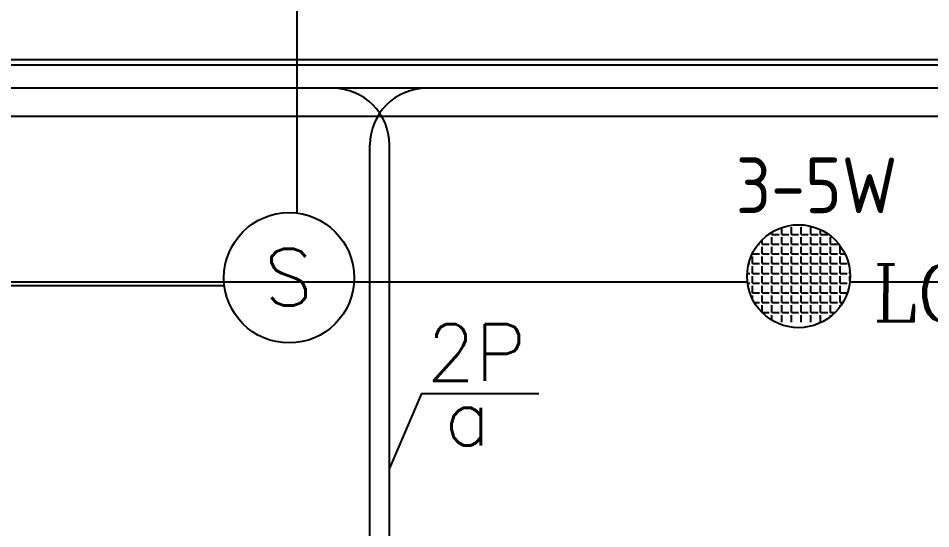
# Model space of a CAD drawing. Header units: inches. Extents: x 567429 to 582707, y 126347 to 133675.
# Drawn here: x 577566.3 to 577888.2, y 129817.3 to 129997.4 of the extents above; entities that cross this region are included whole.
import ezdxf
from ezdxf.enums import TextEntityAlignment as Align

# ---------------------------------------------------------------- set-up
doc = ezdxf.new("R2010")
doc.units = ezdxf.units.IN
doc.header["$MEASUREMENT"] = 0
for name, color, linetype in [('COMPUTER WIRE', 4, 'Continuous'), ('FIRE', 3, 'Continuous'), ('FIRE WIRE', 4, 'Continuous'), ('L.C C.T', 5, 'Continuous'), ('NURSE CALL WIRE', 4, 'Continuous'), ('SOUND', 3, 'Continuous'), ('SOUND WIRE', 4, 'Continuous'), ('TEL', 3, 'Continuous'), ('TEL WIRE', 4, 'Continuous')]:
    doc.layers.add(name, color=color, linetype=linetype)
doc.styles.add('2floorplan$0$style1', font='romans.shx', dxfattribs={"height": 40})
doc.styles.add('ISOCP', font='isocp.shx')
doc.styles.add('ROMANC', font='ROMANC.shx')
doc.styles.add('ROMANS', font='romans.shx')

# ---------------------------------------------------------------- blocks, each defined once
blk = doc.blocks.new('SPEAKER 3-5 W')
at = {"layer": 'SOUND', "color": 30, "lineweight": -2}
for p, q in [((-2.49, 6.16), (-2.49, 7.17)), ((-1.06, 6.16), (-1.06, 7.21)), ((0.38, 6.16), (0.38, 7.21)), ((1.82, 6.16), (1.82, 7.21)), ((3.25, 6.16), (3.25, 6.86)), ((-4.43, 6.16), (-4.32, 6.16)), ((-3.93, 6.16), (-3.93, 6.5)), ((-3.93, 6.16), (-2.89, 6.16)), ((-3.93, 4.73), (-3.93, 5.77)), ((-2.49, 6.16), (-1.45, 6.16)), ((-2.49, 4.73), (-2.49, 5.77)), ((-1.06, 6.16), (-0.01, 6.16)), ((-1.06, 4.73), (-1.06, 5.77)), ((0.38, 6.16), (1.42, 6.16)), ((0.38, 4.73), (0.38, 5.77)), ((1.82, 6.16), (2.86, 6.16)), ((1.82, 4.73), (1.82, 5.77)), ((3.25, 6.16), (4.3, 6.16)), ((3.25, 4.73), (3.25, 5.77)), ((4.69, 4.73), (4.69, 5.77)), ((-5.94, 4.73), (-5.76, 4.73)), ((-5.37, 4.73), (-5.37, 5.37)), ((-5.37, 4.73), (-4.32, 4.73)), ((-5.37, 3.29), (-5.37, 4.34)), ((-3.93, 4.73), (-2.89, 4.73)), ((-3.93, 3.29), (-3.93, 4.34)), ((-2.49, 4.73), (-1.45, 4.73)), ((-2.49, 3.29), (-2.49, 4.34)), ((-1.06, 4.73), (-0.01, 4.73)), ((-1.06, 3.29), (-1.06, 4.34)), ((0.38, 4.73), (1.42, 4.73)), ((0.38, 3.29), (0.38, 4.34)), ((1.82, 4.73), (2.86, 4.73)), ((1.82, 3.29), (1.82, 4.34)), ((3.25, 4.73), (4.3, 4.73)), ((3.25, 3.29), (3.25, 4.34)), ((4.69, 4.73), (5.73, 4.73)), ((4.69, 3.29), (4.69, 4.34)), ((6.12, 3.29), (6.12, 4.34)), ((-6.8, 3.29), (-6.8, 3.37)), ((-6.8, 3.29), (-5.76, 3.29)), ((-6.8, 1.86), (-6.8, 2.9)), ((-5.37, 3.29), (-4.32, 3.29)), ((-5.37, 1.86), (-5.37, 2.9)), ((-3.93, 3.29), (-2.89, 3.29)), ((-3.93, 1.86), (-3.93, 2.9)), ((-2.49, 3.29), (-1.45, 3.29)), ((-2.49, 1.86), (-2.49, 2.9)), ((-1.06, 3.29), (-0.01, 3.29)), ((-1.06, 1.86), (-1.06, 2.9)), ((0.38, 3.29), (1.42, 3.29)), ((0.38, 1.86), (0.38, 2.9)), ((1.82, 3.29), (2.86, 3.29)), ((1.82, 1.86), (1.82, 2.9)), ((3.25, 3.29), (4.3, 3.29)), ((3.25, 1.86), (3.25, 2.9)), ((4.69, 3.29), (5.73, 3.29)), ((4.69, 1.86), (4.69, 2.9)), ((6.12, 3.29), (6.84, 3.29)), ((6.12, 1.86), (6.12, 2.9)), ((-7.36, 1.86), (-7.19, 1.86)), ((-6.8, 1.86), (-5.76, 1.86)), ((-6.8, 0.42), (-6.8, 1.46)), ((-5.37, 1.86), (-4.32, 1.86)), ((-5.37, 0.42), (-5.37, 1.46)), ((-3.93, 1.86), (-2.89, 1.86)), ((-3.93, 0.42), (-3.93, 1.46)), ((-2.49, 1.86), (-1.45, 1.86)), ((-2.49, 0.42), (-2.49, 1.46)), ((-1.06, 1.86), (-0.01, 1.86)), ((-1.06, 0.42), (-1.06, 1.46)), ((0.38, 1.86), (1.42, 1.86)), ((0.38, 0.42), (0.38, 1.46)), ((1.82, 1.86), (2.86, 1.86)), ((1.82, 0.42), (1.82, 1.46)), ((3.25, 1.86), (4.3, 1.86)), ((3.25, 0.42), (3.25, 1.46)), ((4.69, 1.86), (5.73, 1.86)), ((4.69, 0.42), (4.69, 1.46)), ((6.12, 1.86), (7.17, 1.86)), ((6.12, 0.42), (6.12, 1.46)), ((-7.58, 0.42), (-7.19, 0.42)), ((-6.8, 0.42), (-5.76, 0.42)), ((-6.8, -1.02), (-6.8, 0.03)), ((-5.37, 0.42), (-4.32, 0.42)), ((-5.37, -1.02), (-5.37, 0.03)), ((-3.93, 0.42), (-2.89, 0.42)), ((-3.93, -1.02), (-3.93, 0.03)), ((-2.49, 0.42), (-1.45, 0.42)), ((-2.49, -1.02), (-2.49, 0.03)), ((-1.06, 0.42), (-0.01, 0.42)), ((-1.06, -1.02), (-1.06, 0.03)), ((0.38, 0.42), (1.42, 0.42)), ((0.38, -1.02), (0.38, 0.03)), ((1.82, 0.42), (2.86, 0.42)), ((1.82, -1.02), (1.82, 0.03)), ((3.25, 0.42), (4.3, 0.42)), ((3.25, -1.02), (3.25, 0.03)), ((4.69, 0.42), (5.73, 0.42)), ((4.69, -1.02), (4.69, 0.03)), ((6.12, 0.42), (7.17, 0.42)), ((6.12, -1.02), (6.12, 0.03)), ((7.56, 0.42), (7.56, 0.69)), ((7.56, 0.42), (7.58, 0.42)), ((7.56, -0.69), (7.56, 0.03)), ((-7.52, -1.02), (-7.19, -1.02)), ((-6.8, -1.02), (-5.76, -1.02)), ((-5.37, -1.02), (-4.32, -1.02)), ((-3.93, -1.02), (-2.89, -1.02)), ((-2.49, -1.02), (-1.45, -1.02)), ((-1.06, -1.02), (-0.01, -1.02)), ((0.38, -1.02), (1.42, -1.02)), ((1.82, -1.02), (2.86, -1.02)), ((3.25, -1.02), (4.3, -1.02)), ((4.69, -1.02), (5.73, -1.02)), ((6.12, -1.02), (7.17, -1.02)), ((-6.8, -2.45), (-6.8, -1.41)), ((-6.8, -2.45), (-5.76, -2.45)), ((-5.37, -2.45), (-5.37, -1.41)), ((-5.37, -2.45), (-4.32, -2.45)), ((-3.93, -2.45), (-3.93, -1.41)), ((-3.93, -2.45), (-2.89, -2.45)), ((-2.49, -2.45), (-2.49, -1.41)), ((-2.49, -2.45), (-1.45, -2.45)), ((-1.06, -2.45), (-1.06, -1.41)), ((-1.06, -2.45), (-0.01, -2.45)), ((0.38, -2.45), (0.38, -1.41)), ((0.38, -2.45), (1.42, -2.45)), ((1.82, -2.45), (1.82, -1.41)), ((1.82, -2.45), (2.86, -2.45)), ((3.25, -2.45), (3.25, -1.41)), ((3.25, -2.45), (4.3, -2.45)), ((4.69, -2.45), (4.69, -1.41)), ((4.69, -2.45), (5.73, -2.45)), ((6.12, -2.45), (6.12, -1.41)), ((6.12, -2.45), (7.17, -2.45)), ((-6.8, -3.37), (-6.8, -2.85)), ((-6.52, -3.89), (-5.76, -3.89)), ((-5.37, -3.89), (-5.37, -2.85)), ((-5.37, -3.89), (-4.32, -3.89)), ((-3.93, -3.89), (-3.93, -2.85)), ((-3.93, -3.89), (-2.89, -3.89)), ((-2.49, -3.89), (-2.49, -2.85)), ((-2.49, -3.89), (-1.45, -3.89)), ((-1.06, -3.89), (-1.06, -2.85)), ((-1.06, -3.89), (-0.01, -3.89)), ((0.38, -3.89), (0.38, -2.85)), ((0.38, -3.89), (1.42, -3.89)), ((1.82, -3.89), (1.82, -2.85)), ((1.82, -3.89), (2.86, -3.89)), ((3.25, -3.89), (3.25, -2.85)), ((3.25, -3.89), (4.3, -3.89)), ((4.69, -3.89), (4.69, -2.85)), ((4.69, -3.89), (5.73, -3.89)), ((6.12, -3.89), (6.12, -2.85)), ((6.12, -3.89), (6.52, -3.89)), ((-5.37, -5.33), (-5.37, -4.28)), ((-5.37, -5.33), (-4.32, -5.33)), ((-3.93, -5.33), (-3.93, -4.28)), ((-3.93, -5.33), (-2.89, -5.33)), ((-2.49, -5.33), (-2.49, -4.28)), ((-2.49, -5.33), (-1.45, -5.33)), ((-1.06, -5.33), (-1.06, -4.28)), ((-1.06, -5.33), (-0.01, -5.33)), ((0.38, -5.33), (0.38, -4.28)), ((0.38, -5.33), (1.42, -5.33)), ((1.82, -5.33), (1.82, -4.28)), ((1.82, -5.33), (2.86, -5.33)), ((3.25, -5.33), (3.25, -4.28)), ((3.25, -5.33), (4.3, -5.33)), ((4.69, -5.33), (4.69, -4.28)), ((4.69, -5.33), (5.41, -5.33)), ((6.12, -4.49), (6.12, -4.28)), ((-3.93, -6.5), (-3.93, -5.72)), ((-2.49, -6.76), (-2.49, -5.72)), ((-1.06, -6.76), (-1.06, -5.72)), ((0.38, -6.76), (0.38, -5.72)), ((1.82, -6.76), (1.82, -5.72)), ((3.25, -6.76), (3.25, -5.72)), ((4.69, -5.97), (4.69, -5.72))]:
    blk.add_line(p, q, dxfattribs=at)
at = {"layer": 'SOUND', "color": 3, "lineweight": -2}
blk.add_ellipse((0, 0), major_axis=(-5.37, 5.37), ratio=1, start_param=3.926991, end_param=10.210176, dxfattribs=at)
at = {"layer": 'SOUND', "color": 2, "style": 'ISOCP'}
blk.add_text('3-5W', height=8.226, dxfattribs=at).set_placement((2.66, 13.42), align=Align.MIDDLE)
blk = doc.blocks.new('S&H')
at = {"layer": 'FIRE'}
blk.add_circle((0, 0), 22.99, dxfattribs=at)
at = {"layer": 'FIRE', "color": 2, "style": 'ROMANS'}
blk.add_text('S', height=20, dxfattribs=at).set_placement((-0.14, 0.2), align=Align.MIDDLE)

msp = doc.modelspace()

# ---------------------------------------------------------------- linework, layer by layer
at = {"layer": 'COMPUTER WIRE'}
msp.add_line((577690.33, 129457.55), (577690.33, 129952.76), dxfattribs=at)
msp.add_arc((577710.33, 129952.76, 0), 20, 90, 180, dxfattribs=at)
at = {"layer": 'FIRE WIRE'}
for p, q in [((577664.56, 130239.53), (577664.56, 129928.7)), ((577156.46, 129903.21), (577638.98, 129903.21))]:
    msp.add_line(p, q, dxfattribs=at)
at = {"layer": 'L.C C.T', "color": 2, "ltscale": 7}
for p, q in [((579479.84, 129982.76), (576906.21, 129982.76)), ((581836.94, 129962.76), (576906.21, 129962.76))]:
    msp.add_line(p, q, dxfattribs=at)
at = {"layer": 'L.C C.T'}
msp.add_line((579489.84, 129972.76), (576896.21, 129972.76), dxfattribs=at)
at = {"layer": 'NURSE CALL WIRE'}
msp.add_line((577296.32, 129981.04), (579249.31, 129981.04), dxfattribs=at)
at = {"layer": 'SOUND WIRE'}
for p, q in [((577212.52, 129904.45, 0), (577823.55, 129904.45, 0)), ((577859.67, 129904.45, 0), (578423.55, 129904.45, 0))]:
    msp.add_line(p, q, dxfattribs=at)
at = {"layer": 'TEL', "color": 30, "ltscale": 180}
for q in [(577697.24, 129838.67), (577749.92, 129865.04)]:
    msp.add_line((577708.49, 129865.04), q, dxfattribs=at)
at = {"layer": 'TEL WIRE'}
msp.add_line((577697.24, 129457.55), (577697.24, 129952.76), dxfattribs=at)
msp.add_arc((577677.24, 129952.76, 0), 20, 0, 90, dxfattribs=at)

# ---------------------------------------------------------------- block references
at = {"layer": 'FIRE'}
msp.add_blockref('S&H', (577661.81, 129905.87), dxfattribs=at)
at = {"layer": 'SOUND', "color": 3, "xscale": 2.392756315064617, "yscale": 2.392756315064617, "zscale": 2.392756315064617}
msp.add_blockref('SPEAKER 3-5 W', (577841.61, 129906.43, 0), dxfattribs=at)

# ---------------------------------------------------------------- texts
at = {"layer": 'FIRE', "color": 2, "style": 'ROMANC'}
msp.add_text('LOOP13', height=20, rotation=359.7148, dxfattribs=at).set_placement((577867.62, 129890.61))
at = {"layer": 'TEL', "color": 2, "ltscale": 20, "style": '2floorplan$0$style1'}
for s, p in [('2P', (577710.35, 129869.5)), ('a', (577716.58, 129846.71))]:
    msp.add_text(s, height=20, dxfattribs=at).set_placement(p)

doc.saveas('drawing.dxf')
